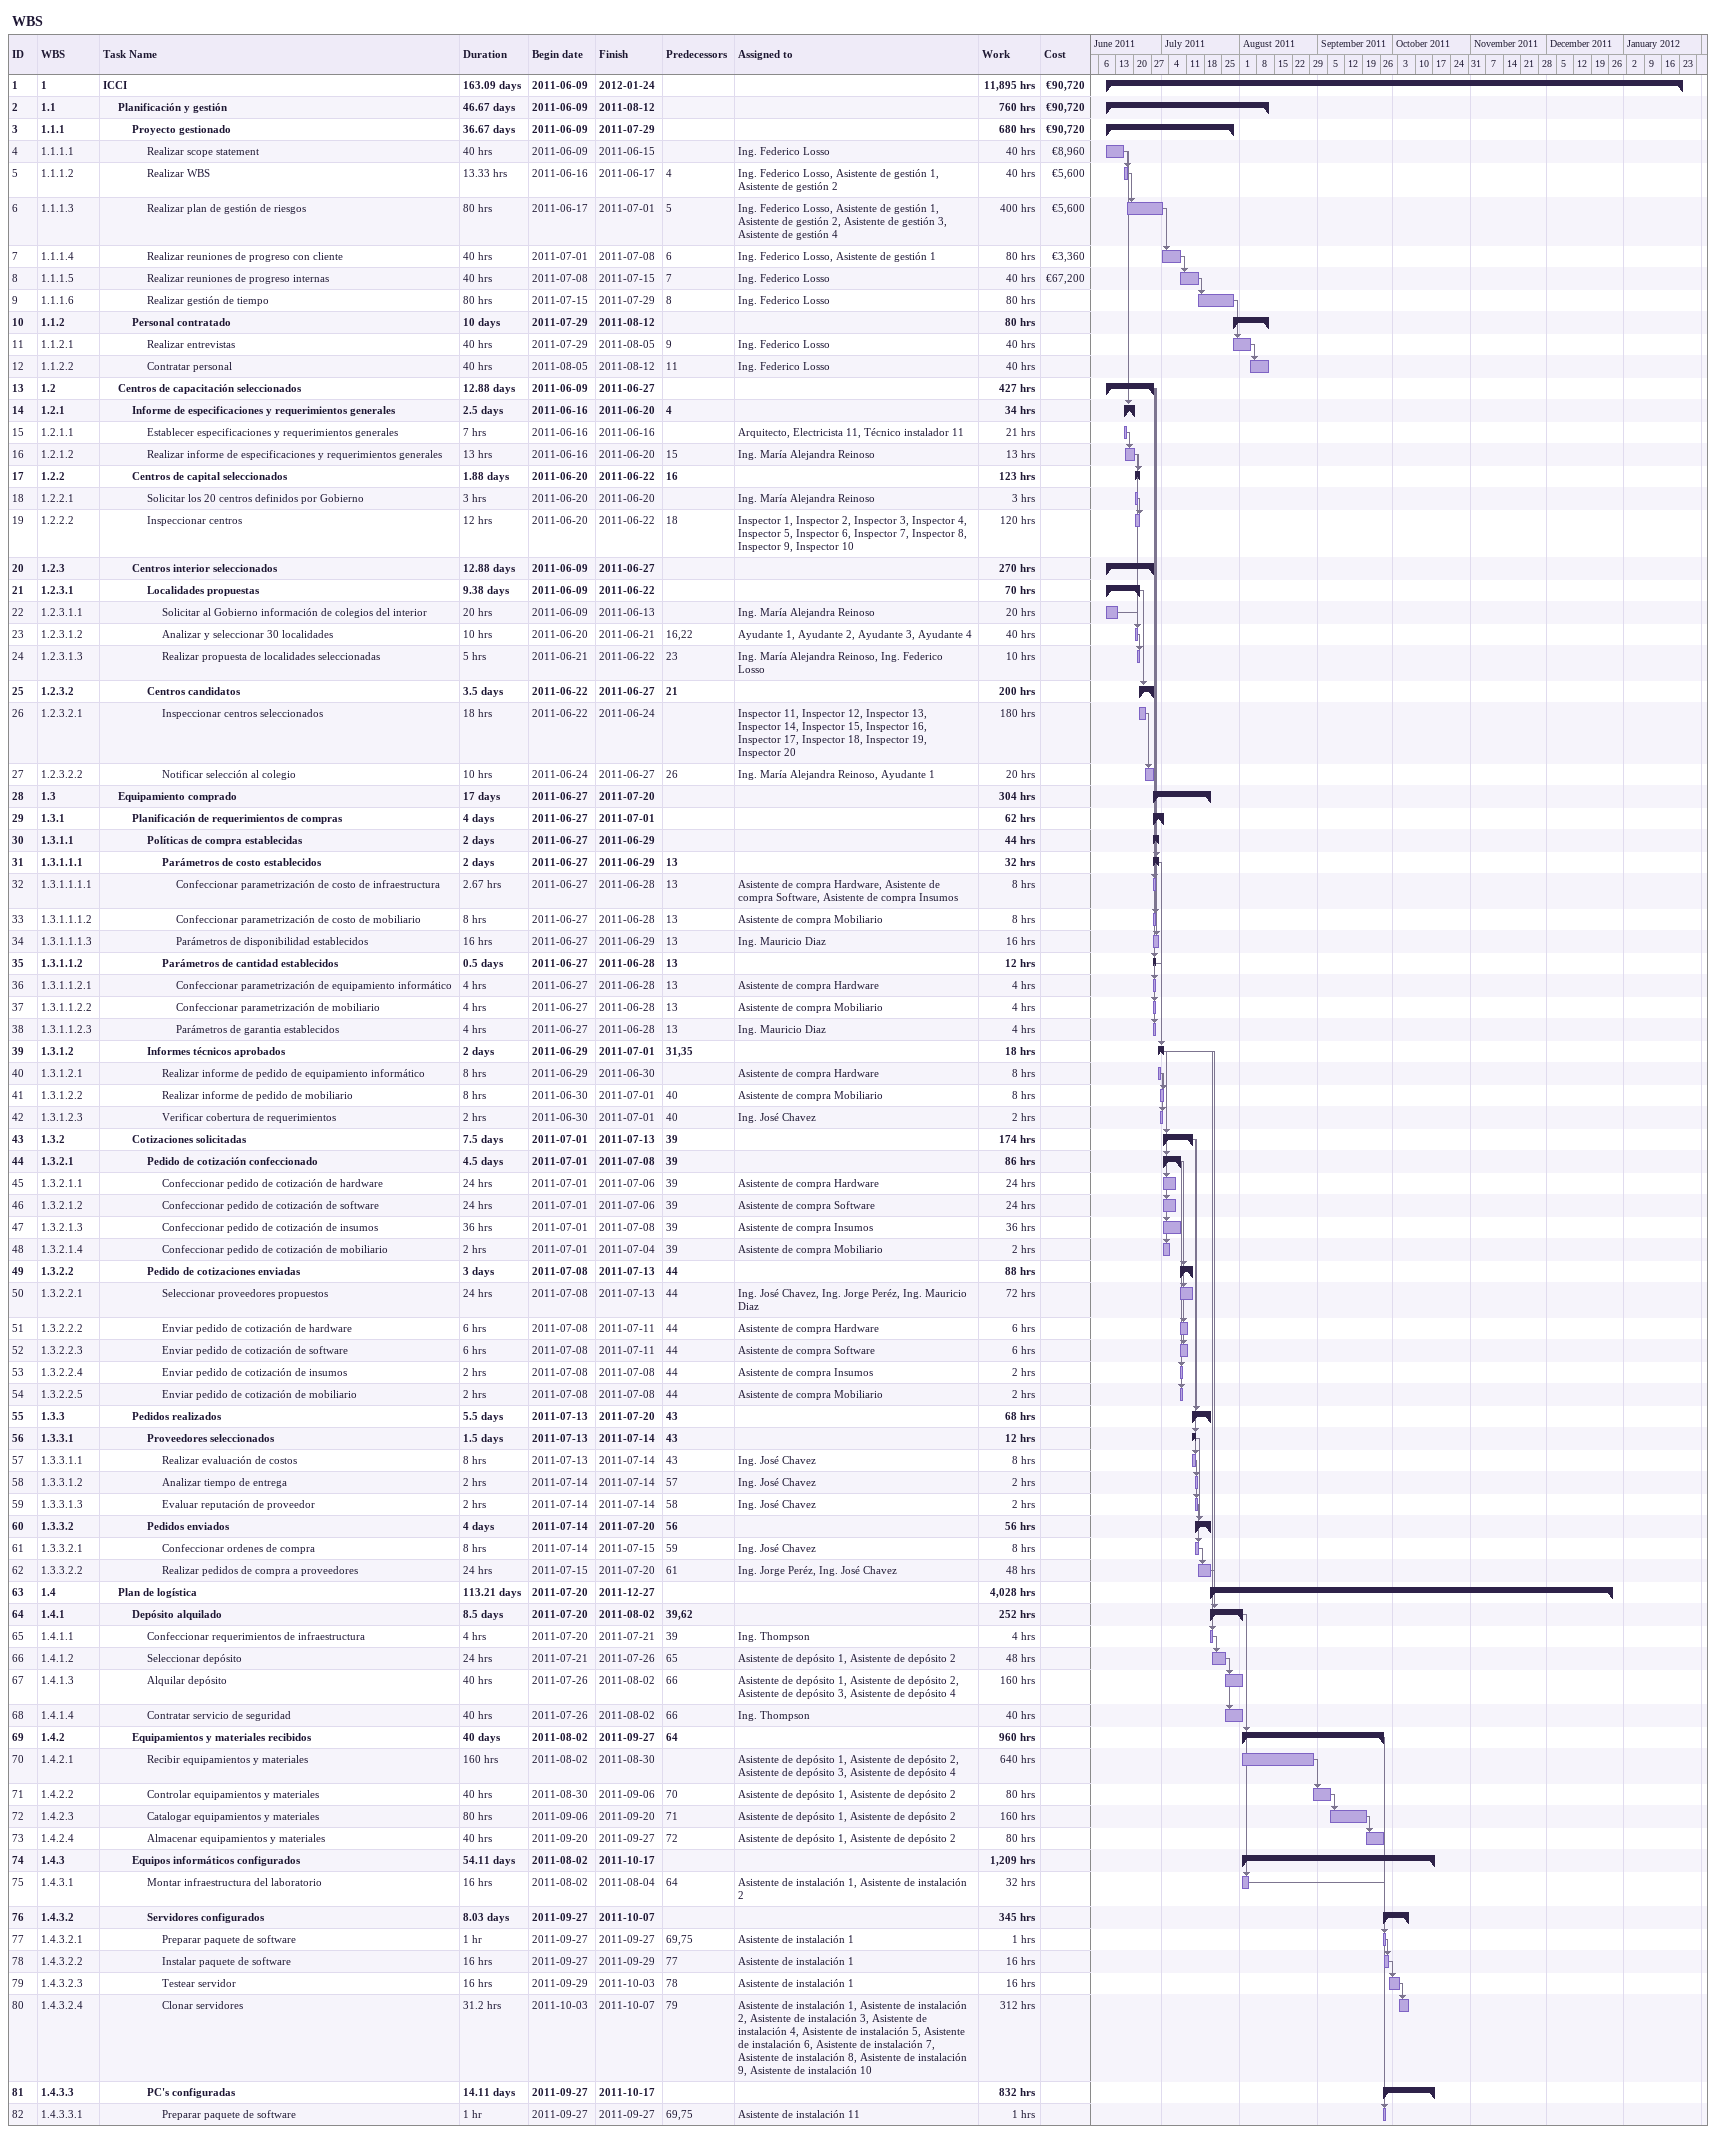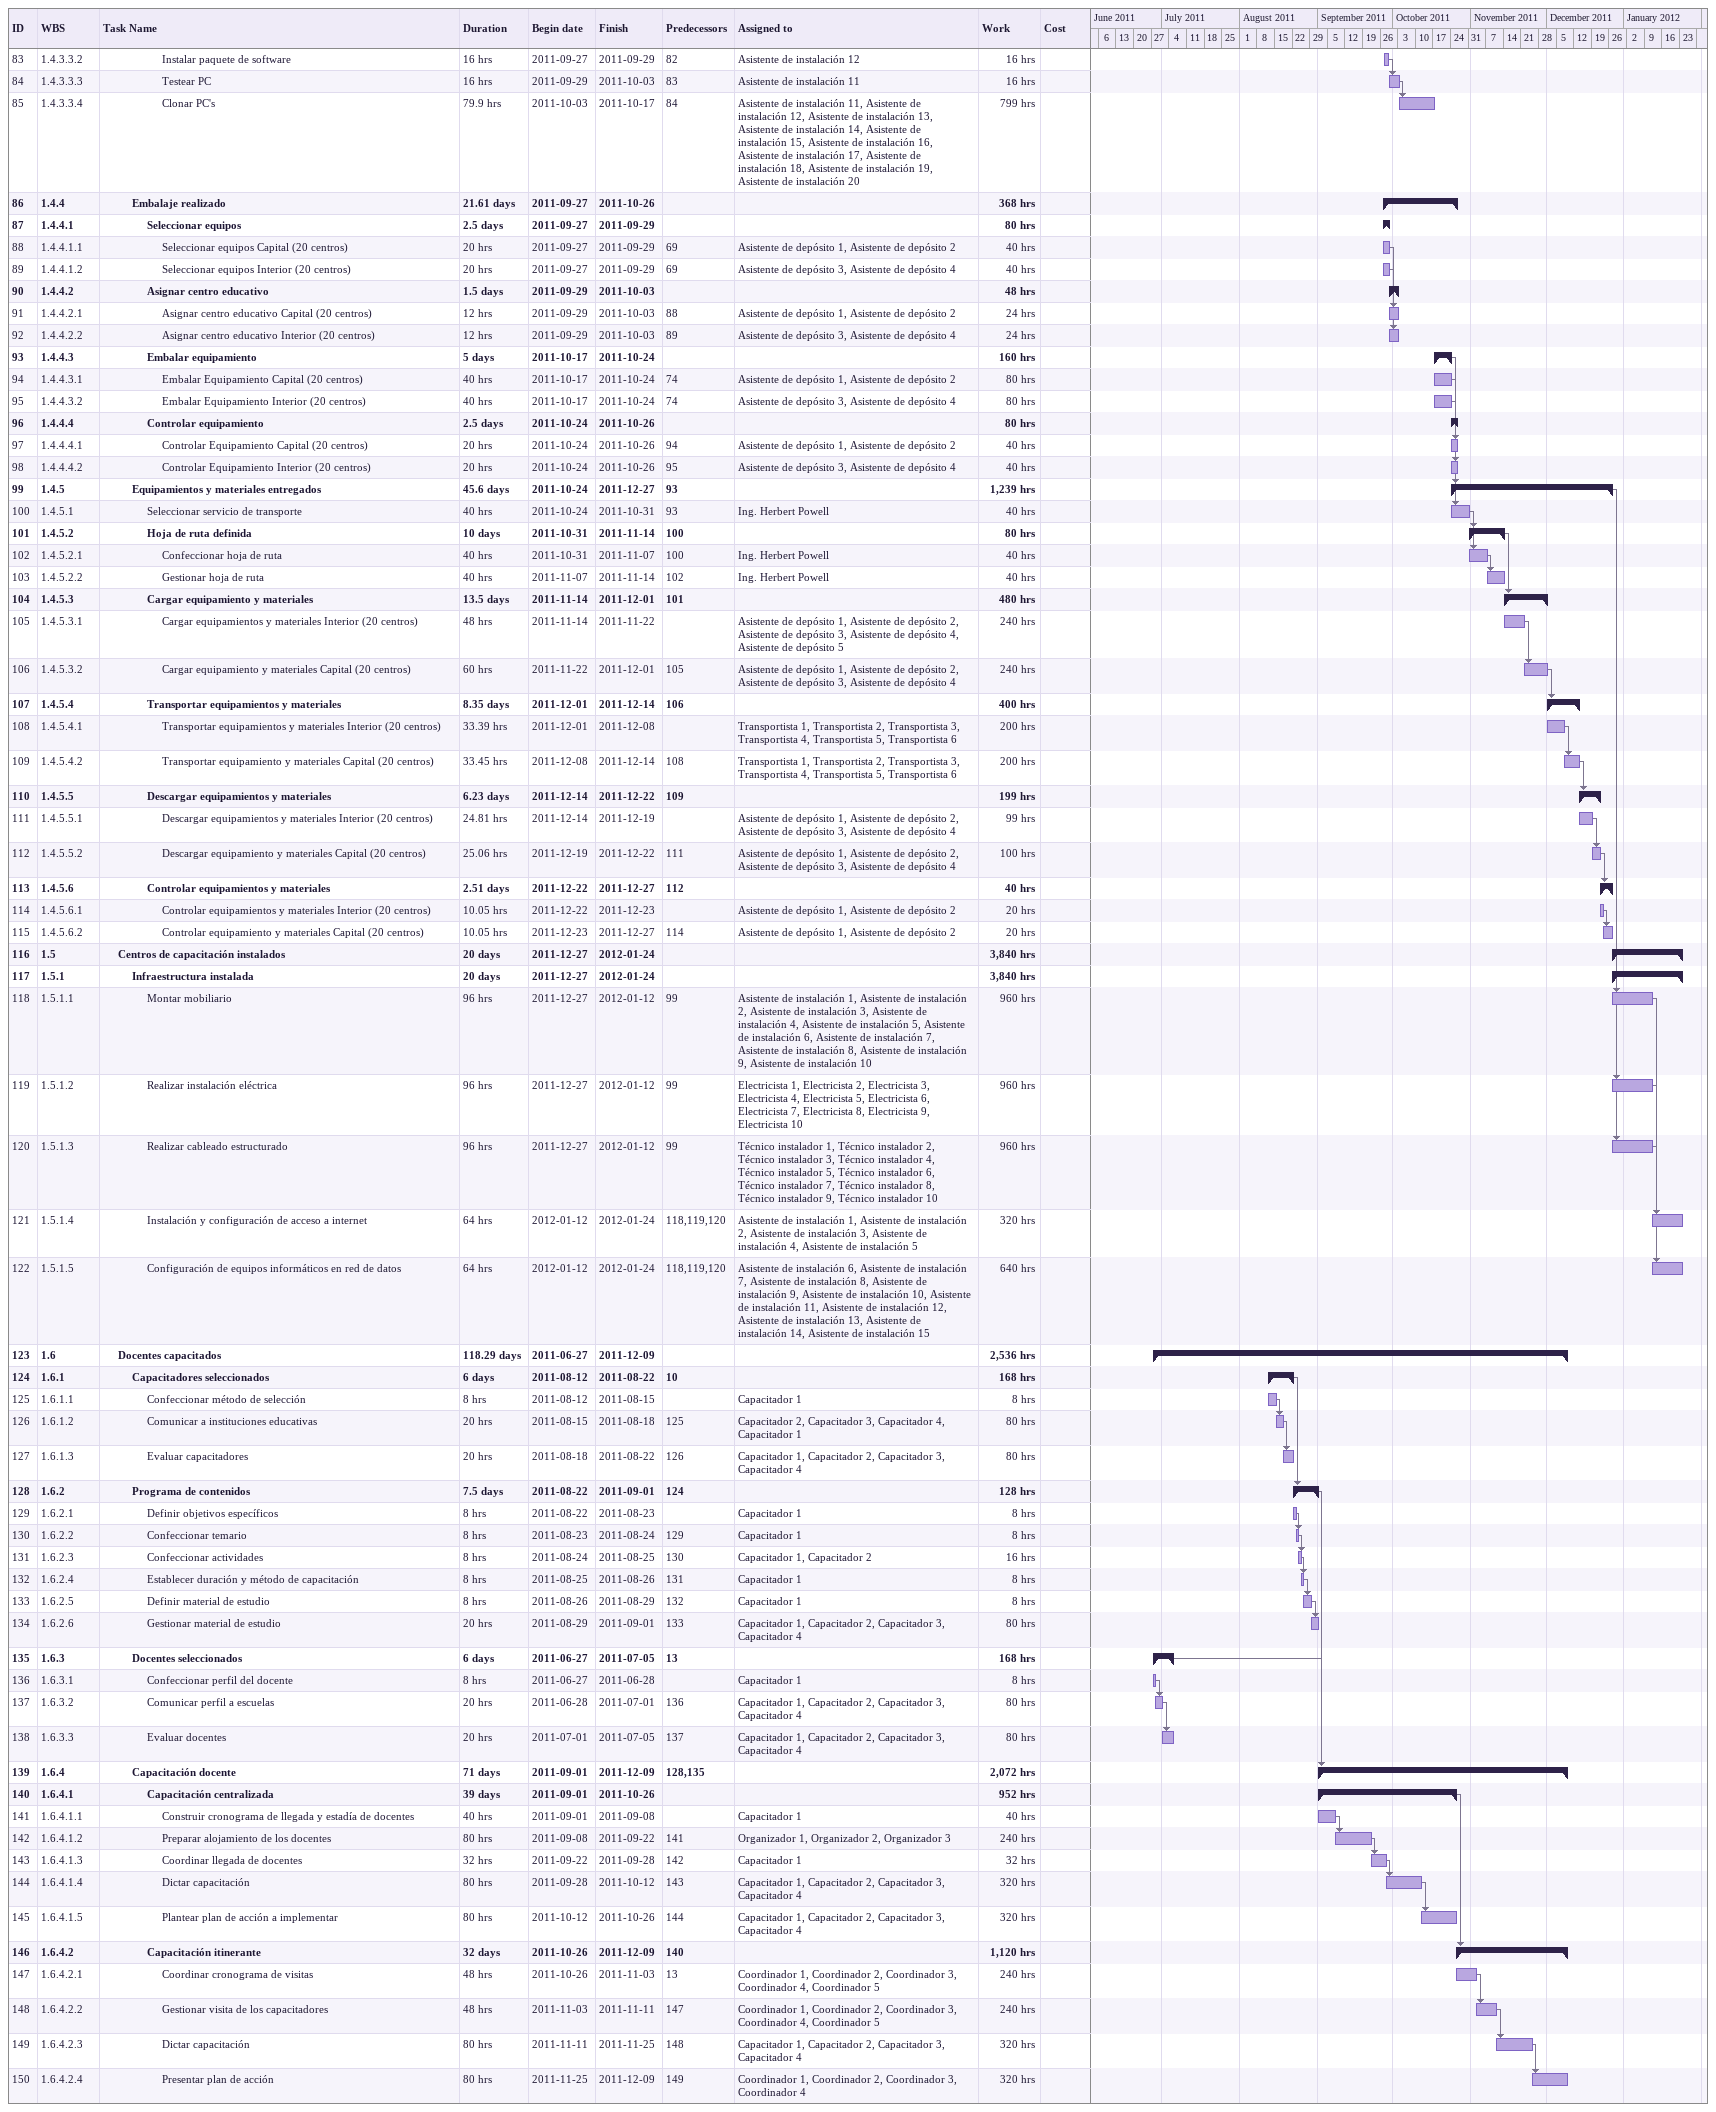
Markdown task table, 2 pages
WBS

| ID | WBS | Task | Duration | Start | Finish | Predecessors | Resources | Work (h) | Cost (€) |
|---|---|---|---|---|---|---|---|---|---|
| 1 | 1 | **ICCI** | 163.09d | 2011-06-09 | 2012-01-24 |  |  | 11895 | 90720 |
| 2 | 1.1 | **Planificación y gestión** | 46.67d | 2011-06-09 | 2011-08-12 |  |  | 760 | 90720 |
| 3 | 1.1.1 | **Proyecto gestionado** | 36.67d | 2011-06-09 | 2011-07-29 |  |  | 680 | 90720 |
| 4 | 1.1.1.1 | Realizar scope statement | 40h | 2011-06-09 | 2011-06-15 |  | Ing. Federico Losso | 40 | 8960 |
| 5 | 1.1.1.2 | Realizar WBS | 13.33h | 2011-06-16 | 2011-06-17 | 4 | Ing. Federico Losso, Asistente de gestión 1, Asistente de gestión 2 | 40 | 5600 |
| 6 | 1.1.1.3 | Realizar plan de gestión de riesgos | 80h | 2011-06-17 | 2011-07-01 | 5 | Ing. Federico Losso, Asistente de gestión 1, Asistente de gestión 2, Asistente de gestión 3, Asistente de gestión 4 | 400 | 5600 |
| 7 | 1.1.1.4 | Realizar reuniones de progreso con cliente | 40h | 2011-07-01 | 2011-07-08 | 6 | Ing. Federico Losso, Asistente de gestión 1 | 80 | 3360 |
| 8 | 1.1.1.5 | Realizar reuniones de progreso internas | 40h | 2011-07-08 | 2011-07-15 | 7 | Ing. Federico Losso | 40 | 67200 |
| 9 | 1.1.1.6 | Realizar gestión de tiempo | 80h | 2011-07-15 | 2011-07-29 | 8 | Ing. Federico Losso | 80 |  |
| 10 | 1.1.2 | **Personal contratado** | 10d | 2011-07-29 | 2011-08-12 |  |  | 80 |  |
| 11 | 1.1.2.1 | Realizar entrevistas | 40h | 2011-07-29 | 2011-08-05 | 9 | Ing. Federico Losso | 40 |  |
| 12 | 1.1.2.2 | Contratar personal | 40h | 2011-08-05 | 2011-08-12 | 11 | Ing. Federico Losso | 40 |  |
| 13 | 1.2 | **Centros de capacitación seleccionados** | 12.88d | 2011-06-09 | 2011-06-27 |  |  | 427 |  |
| 14 | 1.2.1 | **Informe de especificaciones y requerimientos generales** | 2.5d | 2011-06-16 | 2011-06-20 | 4 |  | 34 |  |
| 15 | 1.2.1.1 | Establecer especificaciones y requerimientos generales | 7h | 2011-06-16 | 2011-06-16 |  | Arquitecto, Electricista 11, Técnico instalador 11 | 21 |  |
| 16 | 1.2.1.2 | Realizar informe de especificaciones y requerimientos generales | 13h | 2011-06-16 | 2011-06-20 | 15 | Ing. María Alejandra Reinoso | 13 |  |
| 17 | 1.2.2 | **Centros de capital seleccionados** | 1.88d | 2011-06-20 | 2011-06-22 | 16 |  | 123 |  |
| 18 | 1.2.2.1 | Solicitar los 20 centros definidos por Gobierno | 3h | 2011-06-20 | 2011-06-20 |  | Ing. María Alejandra Reinoso | 3 |  |
| 19 | 1.2.2.2 | Inspeccionar centros | 12h | 2011-06-20 | 2011-06-22 | 18 | Inspector 1, Inspector 2, Inspector 3, Inspector 4, Inspector 5, Inspector 6, Inspector 7, Inspector 8, Inspector 9, Inspector 10 | 120 |  |
| 20 | 1.2.3 | **Centros interior seleccionados** | 12.88d | 2011-06-09 | 2011-06-27 |  |  | 270 |  |
| 21 | 1.2.3.1 | **Localidades propuestas** | 9.38d | 2011-06-09 | 2011-06-22 |  |  | 70 |  |
| 22 | 1.2.3.1.1 | Solicitar al Gobierno información de colegios del interior | 20h | 2011-06-09 | 2011-06-13 |  | Ing. María Alejandra Reinoso | 20 |  |
| 23 | 1.2.3.1.2 | Analizar y seleccionar 30 localidades | 10h | 2011-06-20 | 2011-06-21 | 16, 22 | Ayudante 1, Ayudante 2, Ayudante 3, Ayudante 4 | 40 |  |
| 24 | 1.2.3.1.3 | Realizar propuesta de localidades seleccionadas | 5h | 2011-06-21 | 2011-06-22 | 23 | Ing. María Alejandra Reinoso, Ing. Federico Losso | 10 |  |
| 25 | 1.2.3.2 | **Centros candidatos** | 3.5d | 2011-06-22 | 2011-06-27 | 21 |  | 200 |  |
| 26 | 1.2.3.2.1 | Inspeccionar centros seleccionados | 18h | 2011-06-22 | 2011-06-24 |  | Inspector 11, Inspector 12, Inspector 13, Inspector 14, Inspector 15, Inspector 16, Inspector 17, Inspector 18, Inspector 19, Inspector 20 | 180 |  |
| 27 | 1.2.3.2.2 | Notificar selección al colegio | 10h | 2011-06-24 | 2011-06-27 | 26 | Ing. María Alejandra Reinoso, Ayudante 1 | 20 |  |
| 28 | 1.3 | **Equipamiento comprado** | 17d | 2011-06-27 | 2011-07-20 |  |  | 304 |  |
| 29 | 1.3.1 | **Planificación de requerimientos de compras** | 4d | 2011-06-27 | 2011-07-01 |  |  | 62 |  |
| 30 | 1.3.1.1 | **Políticas de compra establecidas** | 2d | 2011-06-27 | 2011-06-29 |  |  | 44 |  |
| 31 | 1.3.1.1.1 | **Parámetros de costo establecidos** | 2d | 2011-06-27 | 2011-06-29 | 13 |  | 32 |  |
| 32 | 1.3.1.1.1.1 | Confeccionar parametrización de costo de infraestructura | 2.67h | 2011-06-27 | 2011-06-28 | 13 | Asistente de compra Hardware, Asistente de compra Software, Asistente de compra Insumos | 8 |  |
| 33 | 1.3.1.1.1.2 | Confeccionar parametrización de costo de mobiliario | 8h | 2011-06-27 | 2011-06-28 | 13 | Asistente de compra Mobiliario | 8 |  |
| 34 | 1.3.1.1.1.3 | Parámetros de disponibilidad establecidos | 16h | 2011-06-27 | 2011-06-29 | 13 | Ing. Mauricio Diaz | 16 |  |
| 35 | 1.3.1.1.2 | **Parámetros de cantidad establecidos** | 0.5d | 2011-06-27 | 2011-06-28 | 13 |  | 12 |  |
| 36 | 1.3.1.1.2.1 | Confeccionar parametrización de equipamiento informático | 4h | 2011-06-27 | 2011-06-28 | 13 | Asistente de compra Hardware | 4 |  |
| 37 | 1.3.1.1.2.2 | Confeccionar parametrización de mobiliario | 4h | 2011-06-27 | 2011-06-28 | 13 | Asistente de compra Mobiliario | 4 |  |
| 38 | 1.3.1.1.2.3 | Parámetros de garantia establecidos | 4h | 2011-06-27 | 2011-06-28 | 13 | Ing. Mauricio Diaz | 4 |  |
| 39 | 1.3.1.2 | **Informes técnicos aprobados** | 2d | 2011-06-29 | 2011-07-01 | 31, 35 |  | 18 |  |
| 40 | 1.3.1.2.1 | Realizar informe de pedido de equipamiento informático | 8h | 2011-06-29 | 2011-06-30 |  | Asistente de compra Hardware | 8 |  |
| 41 | 1.3.1.2.2 | Realizar informe de pedido de mobiliario | 8h | 2011-06-30 | 2011-07-01 | 40 | Asistente de compra Mobiliario | 8 |  |
| 42 | 1.3.1.2.3 | Verificar cobertura de requerimientos | 2h | 2011-06-30 | 2011-07-01 | 40 | Ing. José Chavez | 2 |  |
| 43 | 1.3.2 | **Cotizaciones solicitadas** | 7.5d | 2011-07-01 | 2011-07-13 | 39 |  | 174 |  |
| 44 | 1.3.2.1 | **Pedido de cotización confeccionado** | 4.5d | 2011-07-01 | 2011-07-08 | 39 |  | 86 |  |
| 45 | 1.3.2.1.1 | Confeccionar pedido de cotización de hardware | 24h | 2011-07-01 | 2011-07-06 | 39 | Asistente de compra Hardware | 24 |  |
| 46 | 1.3.2.1.2 | Confeccionar pedido de cotización de software | 24h | 2011-07-01 | 2011-07-06 | 39 | Asistente de compra Software | 24 |  |
| 47 | 1.3.2.1.3 | Confeccionar pedido de cotización de insumos | 36h | 2011-07-01 | 2011-07-08 | 39 | Asistente de compra Insumos | 36 |  |
| 48 | 1.3.2.1.4 | Confeccionar pedido de cotización de mobiliario | 2h | 2011-07-01 | 2011-07-04 | 39 | Asistente de compra Mobiliario | 2 |  |
| 49 | 1.3.2.2 | **Pedido de cotizaciones enviadas** | 3d | 2011-07-08 | 2011-07-13 | 44 |  | 88 |  |
| 50 | 1.3.2.2.1 | Seleccionar proveedores propuestos | 24h | 2011-07-08 | 2011-07-13 | 44 | Ing. José Chavez, Ing. Jorge Peréz, Ing. Mauricio Diaz | 72 |  |
| 51 | 1.3.2.2.2 | Enviar pedido de cotización de hardware | 6h | 2011-07-08 | 2011-07-11 | 44 | Asistente de compra Hardware | 6 |  |
| 52 | 1.3.2.2.3 | Enviar pedido de cotización de software | 6h | 2011-07-08 | 2011-07-11 | 44 | Asistente de compra Software | 6 |  |
| 53 | 1.3.2.2.4 | Enviar pedido de cotización de insumos | 2h | 2011-07-08 | 2011-07-08 | 44 | Asistente de compra Insumos | 2 |  |
| 54 | 1.3.2.2.5 | Enviar pedido de cotización de mobiliario | 2h | 2011-07-08 | 2011-07-08 | 44 | Asistente de compra Mobiliario | 2 |  |
| 55 | 1.3.3 | **Pedidos realizados** | 5.5d | 2011-07-13 | 2011-07-20 | 43 |  | 68 |  |
| 56 | 1.3.3.1 | **Proveedores seleccionados** | 1.5d | 2011-07-13 | 2011-07-14 | 43 |  | 12 |  |
| 57 | 1.3.3.1.1 | Realizar evaluación de costos | 8h | 2011-07-13 | 2011-07-14 | 43 | Ing. José Chavez | 8 |  |
| 58 | 1.3.3.1.2 | Analizar tiempo de entrega | 2h | 2011-07-14 | 2011-07-14 | 57 | Ing. José Chavez | 2 |  |
| 59 | 1.3.3.1.3 | Evaluar reputación de proveedor | 2h | 2011-07-14 | 2011-07-14 | 58 | Ing. José Chavez | 2 |  |
| 60 | 1.3.3.2 | **Pedidos enviados** | 4d | 2011-07-14 | 2011-07-20 | 56 |  | 56 |  |
| 61 | 1.3.3.2.1 | Confeccionar ordenes de compra | 8h | 2011-07-14 | 2011-07-15 | 59 | Ing. José Chavez | 8 |  |
| 62 | 1.3.3.2.2 | Realizar pedidos de compra a proveedores | 24h | 2011-07-15 | 2011-07-20 | 61 | Ing. Jorge Peréz, Ing. José Chavez | 48 |  |
| 63 | 1.4 | **Plan de logística** | 113.21d | 2011-07-20 | 2011-12-27 |  |  | 4028 |  |
| 64 | 1.4.1 | **Depósito alquilado** | 8.5d | 2011-07-20 | 2011-08-02 | 39, 62 |  | 252 |  |
| 65 | 1.4.1.1 | Confeccionar requerimientos de infraestructura | 4h | 2011-07-20 | 2011-07-21 | 39 | Ing. Thompson | 4 |  |
| 66 | 1.4.1.2 | Seleccionar depósito | 24h | 2011-07-21 | 2011-07-26 | 65 | Asistente de depósito 1, Asistente de depósito 2 | 48 |  |
| 67 | 1.4.1.3 | Alquilar depósito | 40h | 2011-07-26 | 2011-08-02 | 66 | Asistente de depósito 1, Asistente de depósito 2, Asistente de depósito 3, Asistente de depósito 4 | 160 |  |
| 68 | 1.4.1.4 | Contratar servicio de seguridad | 40h | 2011-07-26 | 2011-08-02 | 66 | Ing. Thompson | 40 |  |
| 69 | 1.4.2 | **Equipamientos y materiales recibidos** | 40d | 2011-08-02 | 2011-09-27 | 64 |  | 960 |  |
| 70 | 1.4.2.1 | Recibir equipamientos y materiales | 160h | 2011-08-02 | 2011-08-30 |  | Asistente de depósito 1, Asistente de depósito 2, Asistente de depósito 3, Asistente de depósito 4 | 640 |  |
| 71 | 1.4.2.2 | Controlar equipamientos y materiales | 40h | 2011-08-30 | 2011-09-06 | 70 | Asistente de depósito 1, Asistente de depósito 2 | 80 |  |
| 72 | 1.4.2.3 | Catalogar equipamientos y materiales | 80h | 2011-09-06 | 2011-09-20 | 71 | Asistente de depósito 1, Asistente de depósito 2 | 160 |  |
| 73 | 1.4.2.4 | Almacenar equipamientos y materiales | 40h | 2011-09-20 | 2011-09-27 | 72 | Asistente de depósito 1, Asistente de depósito 2 | 80 |  |
| 74 | 1.4.3 | **Equipos informáticos configurados** | 54.11d | 2011-08-02 | 2011-10-17 |  |  | 1209 |  |
| 75 | 1.4.3.1 | Montar infraestructura del laboratorio | 16h | 2011-08-02 | 2011-08-04 | 64 | Asistente de instalación 1, Asistente de instalación 2 | 32 |  |
| 76 | 1.4.3.2 | **Servidores configurados** | 8.03d | 2011-09-27 | 2011-10-07 |  |  | 345 |  |
| 77 | 1.4.3.2.1 | Preparar paquete de software | 1h | 2011-09-27 | 2011-09-27 | 69, 75 | Asistente de instalación 1 | 1 |  |
| 78 | 1.4.3.2.2 | Instalar paquete de software | 16h | 2011-09-27 | 2011-09-29 | 77 | Asistente de instalación 1 | 16 |  |
| 79 | 1.4.3.2.3 | Testear servidor | 16h | 2011-09-29 | 2011-10-03 | 78 | Asistente de instalación 1 | 16 |  |
| 80 | 1.4.3.2.4 | Clonar servidores | 31.2h | 2011-10-03 | 2011-10-07 | 79 | Asistente de instalación 1, Asistente de instalación 2, Asistente de instalación 3, Asistente de instalación 4, Asistente de instalación 5, Asistente de instalación 6, Asistente de instalación 7, Asistente de instalación 8, Asistente de instalación 9, Asistente de instalación 10 | 312 |  |
| 81 | 1.4.3.3 | **PC's configuradas** | 14.11d | 2011-09-27 | 2011-10-17 |  |  | 832 |  |
| 82 | 1.4.3.3.1 | Preparar paquete de software | 1h | 2011-09-27 | 2011-09-27 | 69, 75 | Asistente de instalación 11 | 1 |  |
| 83 | 1.4.3.3.2 | Instalar paquete de software | 16h | 2011-09-27 | 2011-09-29 | 82 | Asistente de instalación 12 | 16 |  |
| 84 | 1.4.3.3.3 | Testear PC | 16h | 2011-09-29 | 2011-10-03 | 83 | Asistente de instalación 11 | 16 |  |
| 85 | 1.4.3.3.4 | Clonar PC's | 79.9h | 2011-10-03 | 2011-10-17 | 84 | Asistente de instalación 11, Asistente de instalación 12, Asistente de instalación 13, Asistente de instalación 14, Asistente de instalación 15, Asistente de instalación 16, Asistente de instalación 17, Asistente de instalación 18, Asistente de instalación 19, Asistente de instalación 20 | 799 |  |
| 86 | 1.4.4 | **Embalaje realizado** | 21.61d | 2011-09-27 | 2011-10-26 |  |  | 368 |  |
| 87 | 1.4.4.1 | **Seleccionar equipos** | 2.5d | 2011-09-27 | 2011-09-29 |  |  | 80 |  |
| 88 | 1.4.4.1.1 | Seleccionar equipos Capital (20 centros) | 20h | 2011-09-27 | 2011-09-29 | 69 | Asistente de depósito 1, Asistente de depósito 2 | 40 |  |
| 89 | 1.4.4.1.2 | Seleccionar equipos Interior (20 centros) | 20h | 2011-09-27 | 2011-09-29 | 69 | Asistente de depósito 3, Asistente de depósito 4 | 40 |  |
| 90 | 1.4.4.2 | **Asignar centro educativo** | 1.5d | 2011-09-29 | 2011-10-03 |  |  | 48 |  |
| 91 | 1.4.4.2.1 | Asignar centro educativo Capital (20 centros) | 12h | 2011-09-29 | 2011-10-03 | 88 | Asistente de depósito 1, Asistente de depósito 2 | 24 |  |
| 92 | 1.4.4.2.2 | Asignar centro educativo Interior (20 centros) | 12h | 2011-09-29 | 2011-10-03 | 89 | Asistente de depósito 3, Asistente de depósito 4 | 24 |  |
| 93 | 1.4.4.3 | **Embalar equipamiento** | 5d | 2011-10-17 | 2011-10-24 |  |  | 160 |  |
| 94 | 1.4.4.3.1 | Embalar Equipamiento Capital (20 centros) | 40h | 2011-10-17 | 2011-10-24 | 74 | Asistente de depósito 1, Asistente de depósito 2 | 80 |  |
| 95 | 1.4.4.3.2 | Embalar Equipamiento Interior (20 centros) | 40h | 2011-10-17 | 2011-10-24 | 74 | Asistente de depósito 3, Asistente de depósito 4 | 80 |  |
| 96 | 1.4.4.4 | **Controlar equipamiento** | 2.5d | 2011-10-24 | 2011-10-26 |  |  | 80 |  |
| 97 | 1.4.4.4.1 | Controlar Equipamiento Capital (20 centros) | 20h | 2011-10-24 | 2011-10-26 | 94 | Asistente de depósito 1, Asistente de depósito 2 | 40 |  |
| 98 | 1.4.4.4.2 | Controlar Equipamiento Interior (20 centros) | 20h | 2011-10-24 | 2011-10-26 | 95 | Asistente de depósito 3, Asistente de depósito 4 | 40 |  |
| 99 | 1.4.5 | **Equipamientos y materiales entregados** | 45.6d | 2011-10-24 | 2011-12-27 | 93 |  | 1239 |  |
| 100 | 1.4.5.1 | Seleccionar servicio de transporte | 40h | 2011-10-24 | 2011-10-31 | 93 | Ing. Herbert Powell | 40 |  |
| 101 | 1.4.5.2 | **Hoja de ruta definida** | 10d | 2011-10-31 | 2011-11-14 | 100 |  | 80 |  |
| 102 | 1.4.5.2.1 | Confeccionar hoja de ruta | 40h | 2011-10-31 | 2011-11-07 | 100 | Ing. Herbert Powell | 40 |  |
| 103 | 1.4.5.2.2 | Gestionar hoja de ruta | 40h | 2011-11-07 | 2011-11-14 | 102 | Ing. Herbert Powell | 40 |  |
| 104 | 1.4.5.3 | **Cargar equipamiento y materiales** | 13.5d | 2011-11-14 | 2011-12-01 | 101 |  | 480 |  |
| 105 | 1.4.5.3.1 | Cargar equipamientos y materiales Interior (20 centros) | 48h | 2011-11-14 | 2011-11-22 |  | Asistente de depósito 1, Asistente de depósito 2, Asistente de depósito 3, Asistente de depósito 4, Asistente de depósito 5 | 240 |  |
| 106 | 1.4.5.3.2 | Cargar equipamiento y materiales Capital (20 centros) | 60h | 2011-11-22 | 2011-12-01 | 105 | Asistente de depósito 1, Asistente de depósito 2, Asistente de depósito 3, Asistente de depósito 4 | 240 |  |
| 107 | 1.4.5.4 | **Transportar equipamientos y materiales** | 8.35d | 2011-12-01 | 2011-12-14 | 106 |  | 400 |  |
| 108 | 1.4.5.4.1 | Transportar equipamientos y materiales Interior (20 centros) | 33.39h | 2011-12-01 | 2011-12-08 |  | Transportista 1, Transportista 2, Transportista 3, Transportista 4, Transportista 5, Transportista 6 | 200 |  |
| 109 | 1.4.5.4.2 | Transportar equipamiento y materiales Capital (20 centros) | 33.45h | 2011-12-08 | 2011-12-14 | 108 | Transportista 1, Transportista 2, Transportista 3, Transportista 4, Transportista 5, Transportista 6 | 200 |  |
| 110 | 1.4.5.5 | **Descargar equipamientos y materiales** | 6.23d | 2011-12-14 | 2011-12-22 | 109 |  | 199 |  |
| 111 | 1.4.5.5.1 | Descargar equipamientos y materiales Interior (20 centros) | 24.81h | 2011-12-14 | 2011-12-19 |  | Asistente de depósito 1, Asistente de depósito 2, Asistente de depósito 3, Asistente de depósito 4 | 99 |  |
| 112 | 1.4.5.5.2 | Descargar equipamiento y materiales Capital (20 centros) | 25.06h | 2011-12-19 | 2011-12-22 | 111 | Asistente de depósito 1, Asistente de depósito 2, Asistente de depósito 3, Asistente de depósito 4 | 100 |  |
| 113 | 1.4.5.6 | **Controlar equipamientos y materiales** | 2.51d | 2011-12-22 | 2011-12-27 | 112 |  | 40 |  |
| 114 | 1.4.5.6.1 | Controlar equipamientos y materiales Interior (20 centros) | 10.05h | 2011-12-22 | 2011-12-23 |  | Asistente de depósito 1, Asistente de depósito 2 | 20 |  |
| 115 | 1.4.5.6.2 | Controlar equipamiento y materiales Capital (20 centros) | 10.05h | 2011-12-23 | 2011-12-27 | 114 | Asistente de depósito 1, Asistente de depósito 2 | 20 |  |
| 116 | 1.5 | **Centros de capacitación instalados** | 20d | 2011-12-27 | 2012-01-24 |  |  | 3840 |  |
| 117 | 1.5.1 | **Infraestructura instalada** | 20d | 2011-12-27 | 2012-01-24 |  |  | 3840 |  |
| 118 | 1.5.1.1 | Montar mobiliario | 96h | 2011-12-27 | 2012-01-12 | 99 | Asistente de instalación 1, Asistente de instalación 2, Asistente de instalación 3, Asistente de instalación 4, Asistente de instalación 5, Asistente de instalación 6, Asistente de instalación 7, Asistente de instalación 8, Asistente de instalación 9, Asistente de instalación 10 | 960 |  |
| 119 | 1.5.1.2 | Realizar instalación eléctrica | 96h | 2011-12-27 | 2012-01-12 | 99 | Electricista 1, Electricista 2, Electricista 3, Electricista 4, Electricista 5, Electricista 6, Electricista 7, Electricista 8, Electricista 9, Electricista 10 | 960 |  |
| 120 | 1.5.1.3 | Realizar cableado estructurado | 96h | 2011-12-27 | 2012-01-12 | 99 | Técnico instalador 1, Técnico instalador 2, Técnico instalador 3, Técnico instalador 4, Técnico instalador 5, Técnico instalador 6, Técnico instalador 7, Técnico instalador 8, Técnico instalador 9, Técnico instalador 10 | 960 |  |
| 121 | 1.5.1.4 | Instalación y configuración de acceso a internet | 64h | 2012-01-12 | 2012-01-24 | 118, 119, 120 | Asistente de instalación 1, Asistente de instalación 2, Asistente de instalación 3, Asistente de instalación 4, Asistente de instalación 5 | 320 |  |
| 122 | 1.5.1.5 | Configuración de equipos informáticos en red de datos | 64h | 2012-01-12 | 2012-01-24 | 118, 119, 120 | Asistente de instalación 6, Asistente de instalación 7, Asistente de instalación 8, Asistente de instalación 9, Asistente de instalación 10, Asistente de instalación 11, Asistente de instalación 12, Asistente de instalación 13, Asistente de instalación 14, Asistente de instalación 15 | 640 |  |
| 123 | 1.6 | **Docentes capacitados** | 118.29d | 2011-06-27 | 2011-12-09 |  |  | 2536 |  |
| 124 | 1.6.1 | **Capacitadores seleccionados** | 6d | 2011-08-12 | 2011-08-22 | 10 |  | 168 |  |
| 125 | 1.6.1.1 | Confeccionar método de selección | 8h | 2011-08-12 | 2011-08-15 |  | Capacitador 1 | 8 |  |
| 126 | 1.6.1.2 | Comunicar a instituciones educativas | 20h | 2011-08-15 | 2011-08-18 | 125 | Capacitador 2, Capacitador 3, Capacitador 4, Capacitador 1 | 80 |  |
| 127 | 1.6.1.3 | Evaluar capacitadores | 20h | 2011-08-18 | 2011-08-22 | 126 | Capacitador 1, Capacitador 2, Capacitador 3, Capacitador 4 | 80 |  |
| 128 | 1.6.2 | **Programa de contenidos** | 7.5d | 2011-08-22 | 2011-09-01 | 124 |  | 128 |  |
| 129 | 1.6.2.1 | Definir objetivos específicos | 8h | 2011-08-22 | 2011-08-23 |  | Capacitador 1 | 8 |  |
| 130 | 1.6.2.2 | Confeccionar temario | 8h | 2011-08-23 | 2011-08-24 | 129 | Capacitador 1 | 8 |  |
| 131 | 1.6.2.3 | Confeccionar actividades | 8h | 2011-08-24 | 2011-08-25 | 130 | Capacitador 1, Capacitador 2 | 16 |  |
| 132 | 1.6.2.4 | Establecer duración y método de capacitación | 8h | 2011-08-25 | 2011-08-26 | 131 | Capacitador 1 | 8 |  |
| 133 | 1.6.2.5 | Definir material de estudio | 8h | 2011-08-26 | 2011-08-29 | 132 | Capacitador 1 | 8 |  |
| 134 | 1.6.2.6 | Gestionar material de estudio | 20h | 2011-08-29 | 2011-09-01 | 133 | Capacitador 1, Capacitador 2, Capacitador 3, Capacitador 4 | 80 |  |
| 135 | 1.6.3 | **Docentes seleccionados** | 6d | 2011-06-27 | 2011-07-05 | 13 |  | 168 |  |
| 136 | 1.6.3.1 | Confeccionar perfil del docente | 8h | 2011-06-27 | 2011-06-28 |  | Capacitador 1 | 8 |  |
| 137 | 1.6.3.2 | Comunicar perfil a escuelas | 20h | 2011-06-28 | 2011-07-01 | 136 | Capacitador 1, Capacitador 2, Capacitador 3, Capacitador 4 | 80 |  |
| 138 | 1.6.3.3 | Evaluar docentes | 20h | 2011-07-01 | 2011-07-05 | 137 | Capacitador 1, Capacitador 2, Capacitador 3, Capacitador 4 | 80 |  |
| 139 | 1.6.4 | **Capacitación docente** | 71d | 2011-09-01 | 2011-12-09 | 128, 135 |  | 2072 |  |
| 140 | 1.6.4.1 | **Capacitación centralizada** | 39d | 2011-09-01 | 2011-10-26 |  |  | 952 |  |
| 141 | 1.6.4.1.1 | Construir cronograma de llegada y estadía de docentes | 40h | 2011-09-01 | 2011-09-08 |  | Capacitador 1 | 40 |  |
| 142 | 1.6.4.1.2 | Preparar alojamiento de los docentes | 80h | 2011-09-08 | 2011-09-22 | 141 | Organizador 1, Organizador 2, Organizador 3 | 240 |  |
| 143 | 1.6.4.1.3 | Coordinar llegada de docentes | 32h | 2011-09-22 | 2011-09-28 | 142 | Capacitador 1 | 32 |  |
| 144 | 1.6.4.1.4 | Dictar capacitación | 80h | 2011-09-28 | 2011-10-12 | 143 | Capacitador 1, Capacitador 2, Capacitador 3, Capacitador 4 | 320 |  |
| 145 | 1.6.4.1.5 | Plantear plan de acción a implementar | 80h | 2011-10-12 | 2011-10-26 | 144 | Capacitador 1, Capacitador 2, Capacitador 3, Capacitador 4 | 320 |  |
| 146 | 1.6.4.2 | **Capacitación itinerante** | 32d | 2011-10-26 | 2011-12-09 | 140 |  | 1120 |  |
| 147 | 1.6.4.2.1 | Coordinar cronograma de visitas | 48h | 2011-10-26 | 2011-11-03 | 13 | Coordinador 1, Coordinador 2, Coordinador 3, Coordinador 4, Coordinador 5 | 240 |  |
| 148 | 1.6.4.2.2 | Gestionar visita de los capacitadores | 48h | 2011-11-03 | 2011-11-11 | 147 | Coordinador 1, Coordinador 2, Coordinador 3, Coordinador 4, Coordinador 5 | 240 |  |
| 149 | 1.6.4.2.3 | Dictar capacitación | 80h | 2011-11-11 | 2011-11-25 | 148 | Capacitador 1, Capacitador 2, Capacitador 3, Capacitador 4 | 320 |  |
| 150 | 1.6.4.2.4 | Presentar plan de acción | 80h | 2011-11-25 | 2011-12-09 | 149 | Coordinador 1, Coordinador 2, Coordinador 3, Coordinador 4 | 320 |  |
